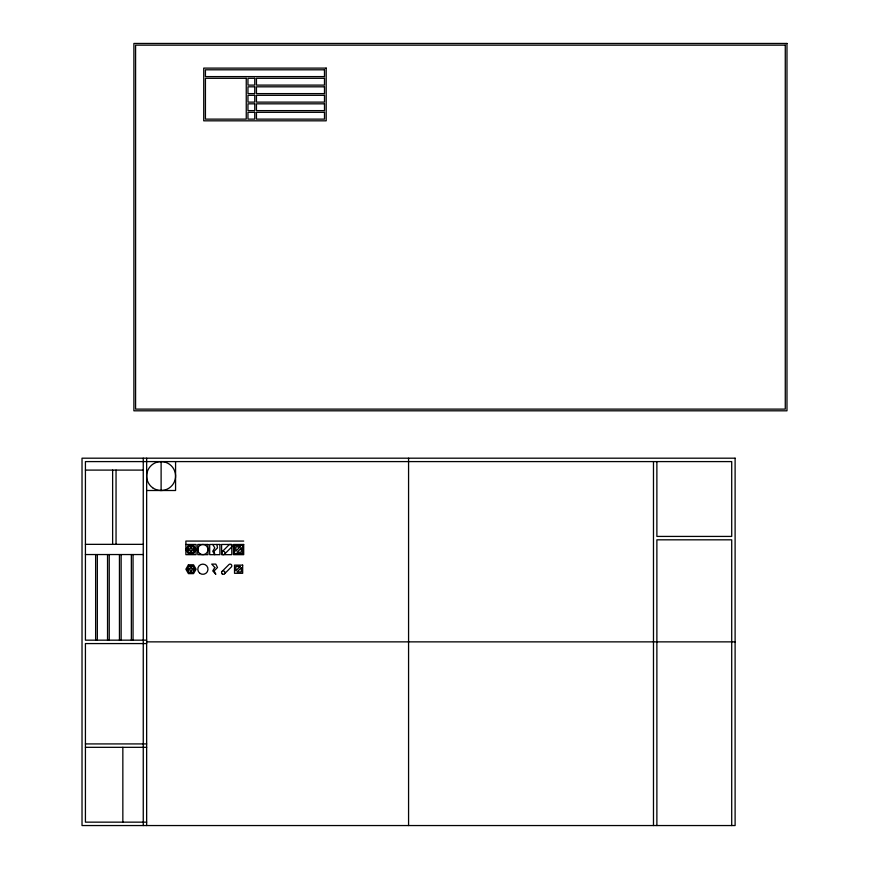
<?xml version="1.0" encoding="UTF-8"?>
<svg xmlns="http://www.w3.org/2000/svg" width="869" height="869" viewBox="0 0 869 869"><rect width="100%" height="100%" fill="white"/><g stroke="black" fill="none" stroke-linecap="round" stroke-linejoin="round"><path stroke-width="1.3" d="M222.029 551.837L228.96 544.906A1.705 1.705 0 0 1 231.306 544.972A1.705 1.705 0 0 1 231.36 547.307L224.56 554.107M222.029 571.476L228.96 564.546A1.705 1.705 0 0 1 231.306 564.611A1.705 1.705 0 0 1 231.36 566.946L224.56 573.757M85.423 470.096L143.255 470.096M146.655 490.507L175.571 490.507L175.571 461.591M243.7 541.072L185.879 541.072L185.879 554.672L196.079 554.672L196.079 544.472L185.879 544.472M85.423 544.342L143.255 544.342M85.423 554.541L143.255 554.541M146.655 640.171L85.423 640.171L85.423 461.591L731.709 461.591L731.709 536.423L656.877 536.423L656.877 461.591M146.655 641.865L735.109 641.865M146.655 643.571L85.423 643.571L85.423 822.15L146.655 822.15M85.423 743.918L146.655 743.918M85.423 747.318L146.655 747.318M212.753 544.472L214.795 547.872L212.753 551.272L214.795 554.672L214.111 551.272L217.511 547.872L216.837 544.472M731.709 825.55L731.709 539.823L656.877 539.823L656.877 825.55M653.477 461.591L653.477 825.55M408.571 458.191L408.571 825.55M161.113 461.591L161.113 490.507M146.655 458.191L146.655 825.55M143.255 458.191L143.255 825.55M133.044 554.541L133.044 640.171M131.349 554.541L131.349 640.171M122.844 747.318L122.844 822.15M121.139 554.541L121.139 640.171M119.444 554.541L119.444 640.171M116.044 470.096L116.044 544.342M112.633 470.096L112.633 544.342M109.233 554.541L109.233 640.171M107.539 554.541L107.539 640.171M97.328 554.541L97.328 640.171M95.633 554.541L95.633 640.171M188.432 545.156L185.879 549.566L188.432 553.987L193.537 553.987L196.079 549.566L193.537 545.156L188.432 545.156M189.018 546.177L187.052 549.566L189.018 552.966L192.94 552.966L194.906 549.566L192.94 546.177L189.018 546.177M188.432 564.796L185.879 569.217L188.432 573.638L193.537 573.638L196.079 569.217L193.537 564.796L188.432 564.796M189.018 565.817L187.052 569.217L189.018 572.617L192.94 572.617L194.906 569.217L192.94 565.817L189.018 565.817M214.795 567.511L212.753 570.911L215.816 574.322L214.111 570.911L217.511 567.511L215.816 564.111L211.732 564.111L214.795 567.511M240.116 546.851L235.879 551.087L235.879 546.851L240.116 546.851M241.321 548.057L237.085 552.293L241.321 552.293L241.321 548.057M240.116 566.49L235.879 570.737L235.879 566.49L240.116 566.49M241.321 567.696L237.085 571.932L241.321 571.932L241.321 567.696M786.977 43.45L133.891 43.45L133.891 410.809L786.977 410.809L786.977 43.45M785.272 45.155L135.586 45.155L135.586 409.114L785.272 409.114L785.272 45.155M326.19 68.108L203.737 68.108L203.737 120.824L326.19 120.824L326.19 68.108M324.485 69.802L205.432 69.802L205.432 76.602L324.485 76.602L324.485 69.802M246.253 78.308L205.432 78.308L205.432 119.129L246.253 119.129L246.253 78.308M254.758 78.308L247.958 78.308L247.958 85.108L254.758 85.108L254.758 78.308M324.485 78.308L256.453 78.308L256.453 85.108L324.485 85.108L324.485 78.308M254.758 86.813L247.958 86.813L247.958 93.613L254.758 93.613L254.758 86.813M324.485 86.813L256.453 86.813L256.453 93.613L324.485 93.613L324.485 86.813M254.758 95.318L247.958 95.318L247.958 102.118L254.758 102.118L254.758 95.318M324.485 95.318L256.453 95.318L256.453 102.118L324.485 102.118L324.485 95.318M254.758 103.824L247.958 103.824L247.958 110.624L254.758 110.624L254.758 103.824M324.485 103.824L256.453 103.824L256.453 110.624L324.485 110.624L324.485 103.824M254.758 112.318L247.958 112.318L247.958 119.129L254.758 119.129L254.758 112.318M324.485 112.318L256.453 112.318L256.453 119.129L324.485 119.129L324.485 112.318M735.109 458.191L82.023 458.191L82.023 825.55L735.109 825.55L735.109 458.191M207.984 544.472L197.784 544.472L197.784 554.672L207.984 554.672L207.984 544.472M219.89 544.472L209.69 544.472L209.69 554.672L219.89 554.672L219.89 544.472M231.795 544.472L221.595 544.472L221.595 554.672L231.795 554.672L231.795 544.472M243.7 544.472L233.5 544.472L233.5 554.672L243.7 554.672L243.7 544.472M242.679 545.493L234.521 545.493L234.521 553.651L242.679 553.651L242.679 545.493M191.658 546.851L190.3 546.851L190.3 548.893L188.258 548.893L188.258 550.251L190.3 550.251L190.3 552.293L191.658 552.293L191.658 550.251L193.7 550.251L193.7 548.893L191.658 548.893L191.658 546.851M242.679 565.132L234.521 565.132L234.521 573.301L242.679 573.301L242.679 565.132M191.658 566.49L190.3 566.49L190.3 568.532L188.258 568.532L188.258 569.89L190.3 569.89L190.3 571.932L191.658 571.932L191.658 569.89L193.7 569.89L193.7 568.532L191.658 568.532L191.658 566.49M152.607 487.737A14.458 14.458 0 0 0 175.484 477.559A14.458 14.458 0 0 0 155.225 462.84A14.458 14.458 0 0 0 152.607 487.737M199.892 553.694A5.105 5.105 0 0 0 207.963 550.11A5.105 5.105 0 0 0 200.815 544.906A5.105 5.105 0 0 0 199.892 553.694M222.301 554.346A1.705 1.705 0 0 0 224.984 553.151A1.705 1.705 0 0 0 222.605 551.424A1.705 1.705 0 0 0 222.301 554.346M222.301 573.996A1.705 1.705 0 0 0 224.984 572.79A1.705 1.705 0 0 0 222.605 571.063A1.705 1.705 0 0 0 222.301 573.996M199.892 573.344A5.105 5.105 0 0 0 207.963 569.749A5.105 5.105 0 0 0 200.815 564.557A5.105 5.105 0 0 0 199.892 573.344"/></g></svg>
